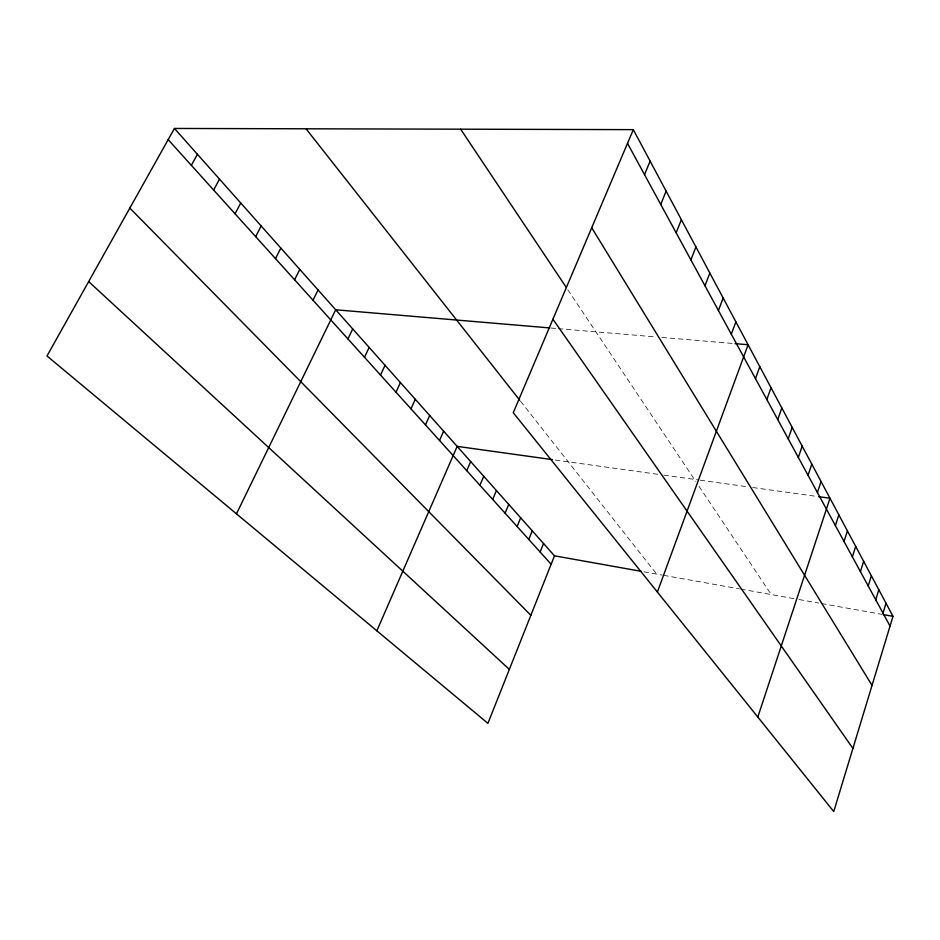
<?xml version="1.0" encoding="UTF-8"?>
<svg xmlns="http://www.w3.org/2000/svg" width="940" height="940" viewBox="0 0 940 940"><rect width="100%" height="100%" fill="white"/><g stroke="black" fill="none" stroke-linecap="round" stroke-linejoin="round"><path stroke-width="0.7" stroke-dasharray="4.7 3.53" d="M551.063 328.048L556.762 328.53M558.184 328.647L654.604 336.826M661.854 337.437L735.033 343.64M555.282 460.024L658.118 474.336M663.84 475.135L698.726 479.988M700.171 480.187L746.959 486.697M752.67 487.496L817.283 496.485M643.959 571.814L662.159 575.069M663.534 575.315L739.286 588.851M740.661 589.098L794.758 598.768M798.977 599.532L818.658 603.045M821.525 603.562L881.791 614.325M520.56 401.251L656.625 574.082M567.842 289.79L695.929 481.691M699.008 486.297L771.282 594.573"/><path stroke-width="1.41" d="M633.325 129.638L893 616.334L833.757 811.549L513.264 412.719L633.325 129.638L174.441 128.451L47 355.966L487.919 723.354L554.482 555.822L174.441 128.451M883.001 613.139L886.02 603.269M875.727 599.755L878.818 589.756M868.207 585.926L871.368 575.797M860.417 571.614L863.66 561.345M852.369 556.809L855.682 546.399M844.026 541.475L847.434 530.924M835.378 525.577L838.868 514.885M757.816 717.056L829.997 498.247L818.693 496.673M817.4 492.501L821.067 481.515M808.036 475.299L811.796 464.149M798.318 457.439L802.184 446.136M788.225 438.886L792.209 427.418M777.744 419.593L781.822 407.972M766.829 399.535L771.035 387.738M755.478 378.656L759.802 366.682M657.377 592.071L748.099 344.745L735.033 343.64M731.297 334.205L735.891 321.88M718.418 310.517L723.154 298.004M704.965 285.772L709.853 273.07M690.888 259.898L695.941 246.997M676.154 232.803L681.383 219.713M540.124 552.015L543.543 543.508M528.785 539.442L532.275 530.841M660.714 204.415L666.131 191.126M517.106 526.494L520.678 517.799M644.523 174.64L650.127 161.128M505.086 513.158L508.728 504.369M492.689 499.422L496.426 490.527M479.917 485.263L483.736 476.263M466.745 470.658L470.658 461.552M376.846 630.811L457.157 446.371L552.391 459.625M439.532 440.484L443.645 431.166M425.479 424.915L429.697 415.48M410.98 408.829L415.292 399.288M395.998 392.215L400.428 382.568M380.512 375.048L385.059 365.284M364.497 357.294L369.162 347.412M347.929 338.929L352.723 328.93M236.469 513.839L335.697 309.789L549.63 327.919M313.008 300.213L318.072 289.955M294.584 279.791L299.801 269.416M275.479 258.606L280.849 248.101M255.657 236.621L261.179 225.976M235.047 213.78L240.746 203.005M213.638 190.045L219.513 179.129M191.372 165.346L197.435 154.301M554.482 555.822L641.139 571.309M883.189 614.584L893 616.334M88.665 281.589L509.363 669.398M129.826 208.093L530.841 615.312M168.178 139.637L551.145 564.235M306.041 128.792L519.702 400.17M552.92 319.224L852.909 748.416M460.647 129.191L566.256 287.405M591.707 227.75L872.038 685.389M627.509 143.35L890.039 626.075"/></g></svg>
